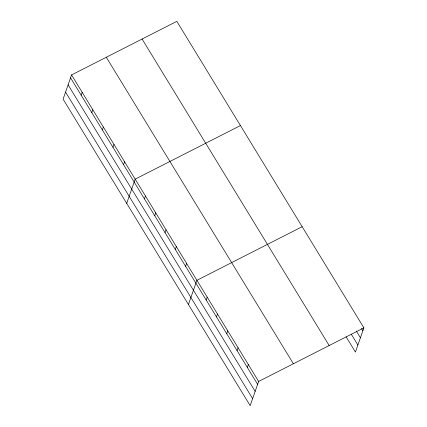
<?xml version="1.0" encoding="UTF-8"?>
<svg xmlns="http://www.w3.org/2000/svg" width="427" height="427" viewBox="0 0 427 427"><rect width="100%" height="100%" fill="white"/><g stroke="black" fill="none" stroke-linecap="round" stroke-linejoin="round"><path stroke-width="0.64" d="M71.571 74.938L63.095 99.149L250.169 405.65L258.645 381.444L363.905 327.851L176.831 21.35L71.571 74.938L258.645 381.444M81.162 95.194L82.171 92.307M91.762 112.563L92.771 109.675M102.363 129.931L103.371 127.043M112.963 147.299L113.977 144.411M123.563 164.667L124.577 161.785M126.702 203.359L135.178 179.153L240.438 125.559M144.454 198.897L145.463 196.009M154.745 215.752L155.754 212.865M165.03 232.608L166.044 229.726M175.321 249.469L176.335 246.582M185.612 266.325L186.62 263.438M188.435 304.504L196.911 280.299L302.172 226.705M206.188 300.042L207.202 297.155M216.478 316.898L217.487 314.01M226.769 333.754L227.778 330.872M237.054 350.615L238.069 347.727M247.345 367.471L248.354 364.583M363.905 327.851L355.429 352.061L346.169 336.887M361.525 328.491L362.897 330.738M356.315 331.032L360.431 337.773M351.378 334.346L357.89 345.027M142.095 39.033L329.169 345.539M106.307 57.255L293.381 363.756M70.562 77.826L257.636 384.327M68.096 84.861L255.17 391.367M65.561 92.109L252.629 398.615"/></g></svg>
